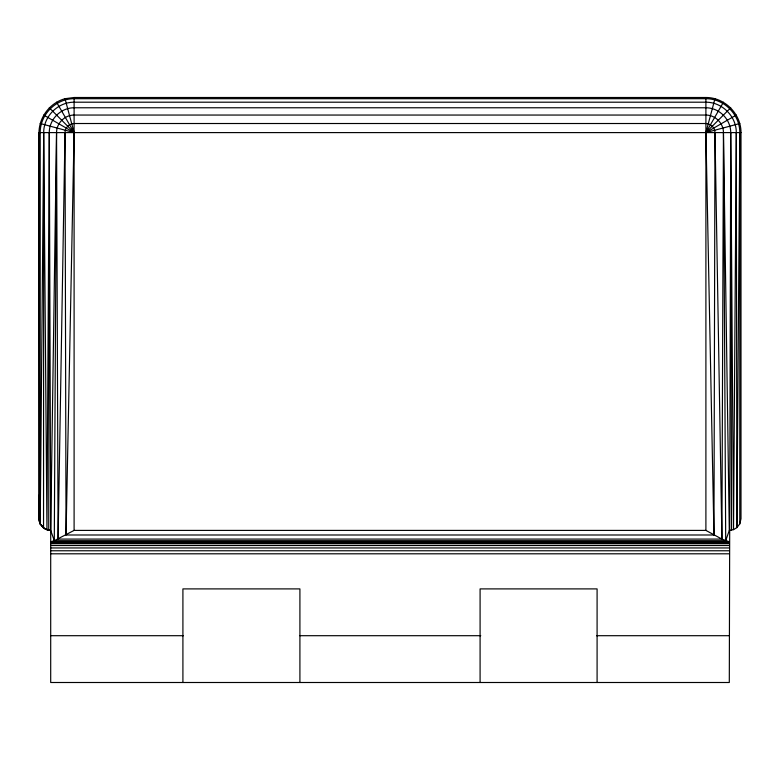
<?xml version="1.0" encoding="UTF-8"?>
<svg xmlns="http://www.w3.org/2000/svg" width="780" height="780" viewBox="0 0 780 780"><rect width="100%" height="100%" fill="white"/><g stroke="black" fill="none" stroke-linecap="round" stroke-linejoin="round"><path stroke-width="1.17" d="M731.533 530.195L730.724 132.6L729.3 682.5L50.7 682.5L50.7 530.4L46.956 529.815L43.543 527.972L43.7 132.6C43.602 116.327 57.827 102.102 74.1 102.199L705.9 102.199C722.173 102.102 736.398 116.327 736.3 132.6L736.895 527.611L733.522 529.639L729.3 530.4L725.702 540.696L54.298 540.696L50.7 541.768L729.3 541.768L721.9 539.087L705.9 530.4L74.1 530.4L54.298 540.696L50.7 530.4L49.276 132.6C49.199 119.32 60.821 107.698 74.1 107.776L705.9 107.776C719.179 107.698 730.801 119.32 730.724 132.6L733.522 529.639L736.3 132.6M739.801 132.6L736.895 527.611L739.781 523.907L739.801 132.6C739.918 114.455 724.045 98.582 705.9 98.699L74.1 98.699C55.955 98.582 40.082 114.455 40.199 132.6L40.219 523.916L43.543 527.972L48.74 530.244L49.276 132.6L46.956 529.815L43.7 132.6L40.219 523.916L44.587 528.703L50.7 530.4L56.55 132.6C56.491 123.211 64.711 114.992 74.1 115.05L705.9 115.05C715.289 114.992 723.508 123.211 723.45 132.6L729.3 530.4M43.543 527.972L40.219 523.916L39.332 521.489L39.39 494.754M65.013 132.6L66.037 534.992L713.963 534.992L714.987 132.6C715.016 127.735 710.765 123.484 705.9 123.513L74.1 123.513C69.235 123.484 64.984 127.735 65.013 132.6L58.1 539.087L721.9 539.087L723.45 132.6L725.702 540.696M54.298 540.696L56.55 132.6L58.1 539.087M66.037 534.992L74.1 132.6L65.013 98.699C50.047 102.794 39.088 117.088 39 132.6L39 518.7L40.346 524.17M739.781 523.907L741 518.7L741 132.6C741.117 113.812 724.688 97.383 705.9 97.5L74.1 97.5L65.013 98.699M714.987 98.699L705.9 132.6L713.963 534.992M723.45 102.199L705.9 132.6L739.801 123.513M730.724 107.776L705.9 132.6L736.3 115.05M741 132.6L39 132.6L39.332 521.489M50.7 541.954L729.3 541.954M50.7 542.1L729.3 542.061M50.7 542.5L729.3 542.5M50.7 543.67L729.3 543.67M50.7 545.522L729.3 545.522M50.7 547.95L729.3 547.95M50.7 550.768L729.3 550.768M50.7 553.8L729.3 553.8M50.7 635.7L183.495 635.7M299.91 635.7L480.763 635.7M596.505 635.7L729.3 635.7M40.199 123.513L74.1 132.6L56.55 102.199M43.7 115.05L74.1 132.6L49.276 107.776M39 518.7L40.219 523.916M714.987 132.6L721.9 539.087M705.9 97.5L705.9 530.4M597.09 682.5L597.09 588.9L480.09 588.9L480.09 682.5M299.91 682.5L299.91 588.9L182.91 588.9L182.91 682.5M74.1 97.5L74.1 530.4"/></g></svg>
